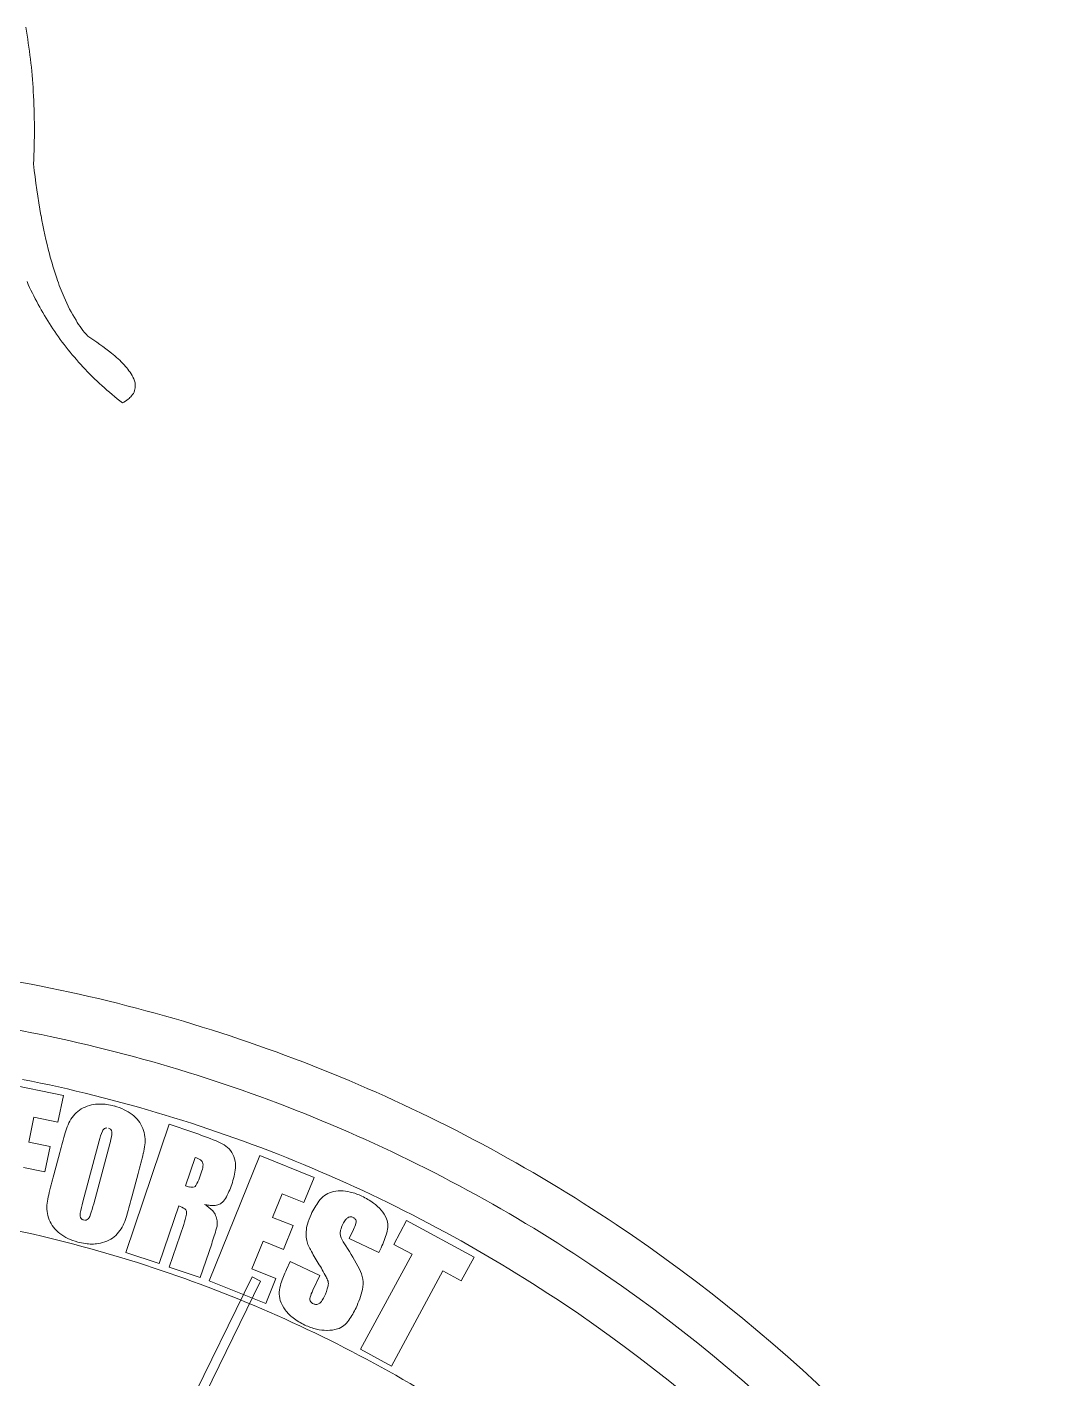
# Model space of a CAD drawing. Extents: x 3 to 469, y 9 to 280.
# Drawn here: x 392.1 to 453.3, y 173.6 to 253.9 of the extents above; entities that cross this region are included whole.
import ezdxf

# ---------------------------------------------------------------- set-up
doc = ezdxf.new("R2010")
doc.units = 0
doc.layers.add('Layer_1', color=7, linetype='Continuous', lineweight=0, true_color=0xffffff)

msp = doc.modelspace()

# ---------------------------------------------------------------- linework, layer by layer
at = {"layer": 'Layer_1', "color": 7, "true_color": 0xffffff}
for p, q in [((390.765, 191.129), (394.224, 190.411)), ((394.224, 190.411), (393.898, 188.841)), ((392.479, 189.135), (392.17, 187.647)), ((393.898, 188.841), (392.479, 189.135)), ((397.936, 181.106), (400.508, 188.706)), ((400.508, 188.706), (401.906, 188.233)), ((392.17, 187.647), (393.434, 187.385)), ((393.434, 187.385), (393.123, 185.888)), ((393.65, 185.714), (394.005, 187.042)), ((396.347, 187.72), (395.38, 184.102)), ((396.025, 183.989), (396.977, 187.552)), ((402.042, 186.74), (401.47, 185.05)), ((402.879, 179.416), (405.881, 186.856)), ((405.881, 186.856), (409.105, 185.555)), ((393.123, 185.888), (391.859, 186.15)), ((398.669, 185.795), (398.314, 184.467)), ((402.303, 185.531), (402.444, 185.948)), ((409.105, 185.555), (408.504, 184.067)), ((401.069, 183.865), (399.91, 180.438)), ((407.213, 184.588), (406.645, 183.179)), ((408.504, 184.067), (407.213, 184.588)), ((406.645, 183.179), (407.854, 182.691)), ((400.511, 180.235), (401.365, 182.76)), ((407.854, 182.691), (407.282, 181.273)), ((411.188, 181.92), (411.441, 182.459)), ((413.831, 181.581), (414.595, 182.992)), ((414.595, 182.992), (418.605, 180.82)), ((403.025, 181.617), (402.347, 179.614)), ((406.072, 181.761), (405.413, 180.127)), ((407.282, 181.273), (406.072, 181.761)), ((412.943, 181.096), (411.188, 181.92)), ((414.916, 180.994), (413.831, 181.581)), ((399.91, 180.438), (397.936, 181.106)), ((411.859, 175.349), (414.916, 180.994)), ((413.078, 181.383), (412.943, 181.096)), ((418.605, 180.82), (417.841, 179.41)), ((402.347, 179.614), (400.511, 180.235)), ((405.413, 180.127), (406.835, 179.553)), ((407.463, 180.082), (407.688, 180.561)), ((407.688, 180.561), (409.443, 179.737)), ((416.749, 180.002), (413.692, 174.357)), ((417.841, 179.41), (416.749, 180.002)), ((370.233, 107.629), (405.419, 179.642)), ((405.925, 179.394), (370.74, 107.382)), ((406.233, 178.062), (402.879, 179.416)), ((405.419, 179.642), (405.925, 179.394)), ((406.835, 179.553), (406.233, 178.062)), ((409.443, 179.737), (409.027, 178.852)), ((413.692, 174.357), (411.859, 175.349))]:
    msp.add_line(p, q, dxfattribs=at)
for centre, radius, start, end in [((360.951, 248.223), 31.54, 3.27289, 10.27835), ((353.238, 247.782), 39.265, 356.99508, 3.27289), ((441.824, 251.339), 49.693, 186.48812, 190.05731), ((420.844, 247.618), 28.385, 190.05731, 194.78036), ((414.808, 246.026), 22.143, 194.78036, 198.65663), ((408.952, 246.165), 18.447, 203.74226, 213.07903), ((407.637, 243.605), 14.575, 198.65663, 203.43495), ((404.623, 242.298), 11.29, 203.43495, 211.26549), ((408.551, 245.905), 17.969, 213.07903, 222.88585), ((400.517, 239.805), 6.486, 211.26549, 221.60263), ((385.488, 219.77), 18.735, 51.77272, 57.08858), ((392.994, 229.3), 6.604, 42.81317, 51.77272), ((409.407, 246.699), 19.136, 222.88585, 232.3881), ((395.209, 231.352), 3.584, 28.71943, 42.81317), ((397.339, 232.519), 1.155, 3.76246, 28.71943), ((397.534, 232.575), 0.966, 320.14127, 341.27126), ((397.64, 232.539), 0.854, 341.27126, 3.76246), ((396.61, 233.668), 2.404, 297.71378, 307.21454), ((397.277, 232.79), 1.301, 307.21454, 320.14127), ((374.272, 102.966), 95.769, 78.78668, 90), ((374.592, 104.583), 94.121, 67.4753, 78.78668), ((374.272, 102.988), 92.927, 78.78668, 90), ((374.583, 104.557), 91.328, 67.47531, 78.78668), ((374.573, 104.531), 88.535, 67.47872, 78.78839), ((374.375, 104.059), 94.688, 56.21133, 67.4753), ((396.339, 187.94), 1.982, 129.29327, 143.7993), ((396.224, 188.081), 1.801, 113.36649, 129.29149), ((396.358, 187.769), 2.14, 98.76483, 113.36649), ((396.386, 187.585), 2.326, 94.27372, 98.75762), ((396.404, 187.351), 2.561, 90, 94.27372), ((396.404, 187.117), 2.795, 81.96361, 90), ((396.27, 186.166), 3.755, 75.0322, 81.96361), ((396.332, 186.4), 3.513, 64.66847, 75.03106), ((396.719, 187.217), 2.609, 52.63885, 64.66847), ((400.371, 186.37), 6.308, 158.52551, 163.11156), ((396.292, 187.974), 1.924, 143.7993, 158.52267), ((397.049, 187.65), 2.065, 37.60203, 52.63661), ((397.229, 187.789), 1.838, 21.66011, 37.60203), ((374.372, 104.049), 91.878, 56.21133, 67.4753), ((428.804, 177.738), 36.022, 163.11156, 165.03022), ((401.507, 186.341), 5.341, 158.46717, 165.03018), ((396.821, 188.19), 0.303, 130.64853, 158.46717), ((396.816, 188.195), 0.296, 110.83929, 130.65211), ((396.806, 188.221), 0.268, 90, 110.83929), ((396.815, 188.172), 0.316, 43.91673, 75.02989), ((390.66, 189.241), 6.539, 345.0313, 349.93814), ((396.88, 188.235), 0.224, 6.82485, 43.91673), ((396.552, 188.195), 0.556, 349.93814, 6.82668), ((397.057, 187.72), 2.022, 7.13959, 21.663), ((397.248, 187.744), 1.83, 351.86941, 7.13959), ((393.503, 163.403), 26.213, 68.08556, 71.30368), ((393.264, 188.313), 5.855, 346.99702, 351.87545), ((402.012, 184.555), 3.413, 59.15978, 68.08556), ((403.088, 186.356), 1.315, 37.00298, 59.1571), ((402.919, 186.229), 1.527, 16.4602, 37.00298), ((363.827, 195.11), 36.066, 345.03193, 346.99702), ((401.565, 185.329), 1.489, 57.86911, 71.3063), ((402.167, 186.288), 0.358, 30.24643, 57.86911), ((401.14, 186.39), 1.377, 341.3025, 356.51541), ((402.228, 186.323), 0.287, 356.51541, 30.2495), ((403.042, 186.266), 1.399, 353.75987, 16.4547), ((374.369, 104.038), 89.068, 56.21304, 67.47872), ((428.481, 176.401), 36.055, 165.02945, 166.99519), ((400.15, 186.259), 2.272, 328.60506, 341.30222), ((399.859, 186.614), 4.6, 341.30379, 353.75987), ((402.116, 186.957), 2.014, 251.30502, 258.35008), ((401.858, 185.708), 0.738, 258.35008, 270), ((401.858, 185.478), 0.509, 270, 277.00462), ((401.912, 185.184), 0.209, 285.81185, 328.60506), ((399.51, 186.732), 4.969, 330.78702, 341.30413), ((410.512, 183.384), 1.355, 106.46946, 125.96329), ((410.665, 182.868), 1.893, 90, 106.46946), ((410.664, 182.394), 2.367, 75.57748, 89.36075), ((410.283, 180.915), 3.894, 64.84275, 75.57748), ((395.078, 183.765), 1.837, 171.87267, 187.09024), ((399.053, 183.197), 5.853, 166.99519, 171.87525), ((405.555, 181.382), 10.532, 165.03127, 168.82369), ((385.812, 186.72), 10.572, 341.22591, 345.02986), ((363.294, 193.831), 36.251, 343.11686, 345.03034), ((400.6, 182.477), 1.465, 55.38995, 71.3047), ((403.238, 186.598), 2.723, 256.46518, 262.3421), ((401.047, 181.525), 2.881, 44.98155, 57.36558), ((403.089, 185.49), 1.605, 262.3421, 270), ((403.089, 185.022), 1.137, 270, 285.22736), ((403.219, 184.546), 0.644, 285.22736, 305.50596), ((403.086, 184.732), 0.872, 305.50847, 330.78702), ((413.664, 181.138), 5.23, 144.92655, 154.84418), ((410.562, 183.315), 1.44, 125.96214, 144.92655), ((410.125, 180.577), 4.267, 54.0594, 64.84453), ((411.138, 181.975), 2.541, 40.06824, 54.0594), ((395.283, 183.79), 2.044, 187.09024, 201.51396), ((395.081, 183.711), 1.827, 201.52088, 217.60297), ((395.84, 183.302), 0.63, 168.82369, 184.38058), ((395.431, 183.27), 0.22, 184.39871, 223.37038), ((395.511, 183.345), 0.329, 223.37038, 255.02869), ((395.537, 183.444), 0.43, 255.03621, 261.91751), ((395.52, 183.249), 0.234, 270, 300.32107), ((395.493, 183.295), 0.288, 300.32107, 327.60633), ((395.037, 183.584), 0.828, 327.6028, 341.22591), ((391.951, 185.133), 6.303, 338.52686, 343.11686), ((396.577, 184.38), 5.055, 341.30316, 348.525), ((401.298, 183.489), 0.235, 14.99285, 55.38995), ((401.156, 183.451), 0.383, 348.525, 14.9933), ((402.551, 183.027), 0.756, 20.6665, 44.98155), ((401.531, 182.642), 1.845, 10.47161, 20.67133), ((412.553, 181.66), 4.002, 154.85233, 163.89632), ((412.161, 182.15), 1.488, 143.06219, 154.83951), ((411.358, 182.753), 0.483, 122.31784, 143.06219), ((411.291, 182.859), 0.358, 107.00329, 122.32016), ((411.272, 182.923), 0.291, 90, 107.00329), ((411.272, 182.906), 0.308, 76.45203, 90), ((411.246, 182.798), 0.419, 64.84227, 76.45203), ((411.266, 182.841), 0.371, 40.35946, 64.84813), ((411.38, 182.938), 0.222, 8.5257, 40.35946), ((411.46, 182.246), 2.12, 23.65783, 40.06982), ((412.48, 182.693), 1.006, 359.739, 23.65783), ((374.543, 104.45), 79.765, 67.47871, 78.78838), ((395.243, 183.836), 2.032, 217.60297, 232.84622), ((395.604, 184.312), 2.629, 232.84978, 244.77391), ((395.979, 183.565), 1.982, 309.29136, 323.79795), ((396.026, 183.531), 1.924, 323.79795, 338.52267), ((382.289, 188.633), 21.891, 341.30532, 343.84776), ((402.23, 182.858), 1.131, 343.84776, 355.0519), ((402.548, 182.83), 0.812, 355.06488, 10.47161), ((410.945, 182.215), 2.313, 176.95739, 187.8073), ((410.558, 182.236), 1.926, 163.89632, 176.94677), ((411.367, 182.231), 0.711, 165.18451, 183.35653), ((412.791, 181.854), 2.184, 154.84612, 165.18451), ((408.788, 183.705), 2.931, 334.83503, 342.87158), ((411.311, 182.928), 0.292, 342.87158, 8.54971), ((406.741, 184.353), 6.999, 334.88819, 342.62141), ((412.032, 182.698), 1.455, 342.62141, 359.63262), ((373.881, 103.321), 95.576, 33.78697, 56.21134), ((395.997, 185.145), 3.55, 244.77391, 255.02992), ((396.058, 185.377), 3.79, 255.03388, 261.9578), ((395.921, 184.407), 2.811, 261.9578, 270), ((395.921, 184.169), 2.572, 270, 274.17654), ((395.938, 183.934), 2.336, 274.17654, 278.55887), ((395.971, 183.719), 2.119, 278.55649, 293.27098), ((396.101, 183.416), 1.789, 293.27098, 309.2934), ((410.008, 182.087), 1.368, 187.8073, 201.93353), ((411.367, 182.634), 2.832, 201.92479, 208.84489), ((411.217, 182.207), 0.56, 181.8765, 204.95646), ((413.789, 183.404), 3.397, 204.95646, 214.27437), ((400.099, 174.124), 13.142, 27.10826, 34.09414), ((427.378, 191.452), 21.111, 208.84489, 211.37812), ((413.629, 177.187), 6.811, 154.84511, 162.3387), ((395.935, 172.204), 15.756, 28.22239, 31.6024), ((410.007, 179.197), 2.011, 9.18772, 27.10826), ((373.893, 103.332), 92.74, 33.78697, 56.21134), ((409.327, 178.557), 2.297, 162.3387, 175.26035), ((406.607, 179.92), 3.424, 334.84272, 346.36065), ((408.456, 178.924), 1.545, 17.41377, 28.22239), ((409.407, 179.241), 0.543, 346.36065, 15.53743), ((410.43, 179.265), 1.583, 346.77763, 9.18983), ((408.258, 178.645), 1.224, 175.2574, 198.64792), ((409.039, 178.909), 2.048, 198.64792, 216.68323), ((409.206, 178.335), 0.354, 162.85582, 186.94609), ((409.09, 178.321), 0.237, 186.96716, 220.59177), ((411.888, 177.508), 3.161, 154.8452, 162.85582), ((409.119, 178.516), 0.533, 302.98042, 323.03482), ((408.325, 179.113), 1.526, 323.03482, 334.84593), ((406.586, 180.168), 5.531, 334.84371, 346.77763), ((374.359, 104.006), 80.245, 56.21302, 67.47871), ((409.328, 179.124), 2.408, 216.68196, 232.33403), ((409.252, 178.46), 0.451, 220.59177, 244.8279), ((409.258, 178.472), 0.464, 244.8393, 256.35861), ((409.226, 178.343), 0.331, 256.35861, 270), ((409.226, 178.319), 0.307, 270, 287.25629), ((409.208, 178.378), 0.369, 287.25629, 302.98046), ((406.715, 180.108), 5.389, 325.83536, 334.84207), ((373.904, 103.344), 89.904, 33.78866, 56.21304), ((410.154, 180.194), 3.761, 232.33403, 244.84533), ((410.129, 180.14), 3.701, 244.8427, 256.29016), ((410.182, 177.626), 1.111, 286.12155, 308.52422), ((409.959, 177.906), 1.468, 308.53155, 325.83536), ((409.864, 179.055), 2.584, 256.29016, 270), ((409.866, 178.722), 2.251, 270.43588, 286.12155)]:
    msp.add_arc(centre, radius, start, end, dxfattribs=at)

doc.saveas('drawing.dxf')
